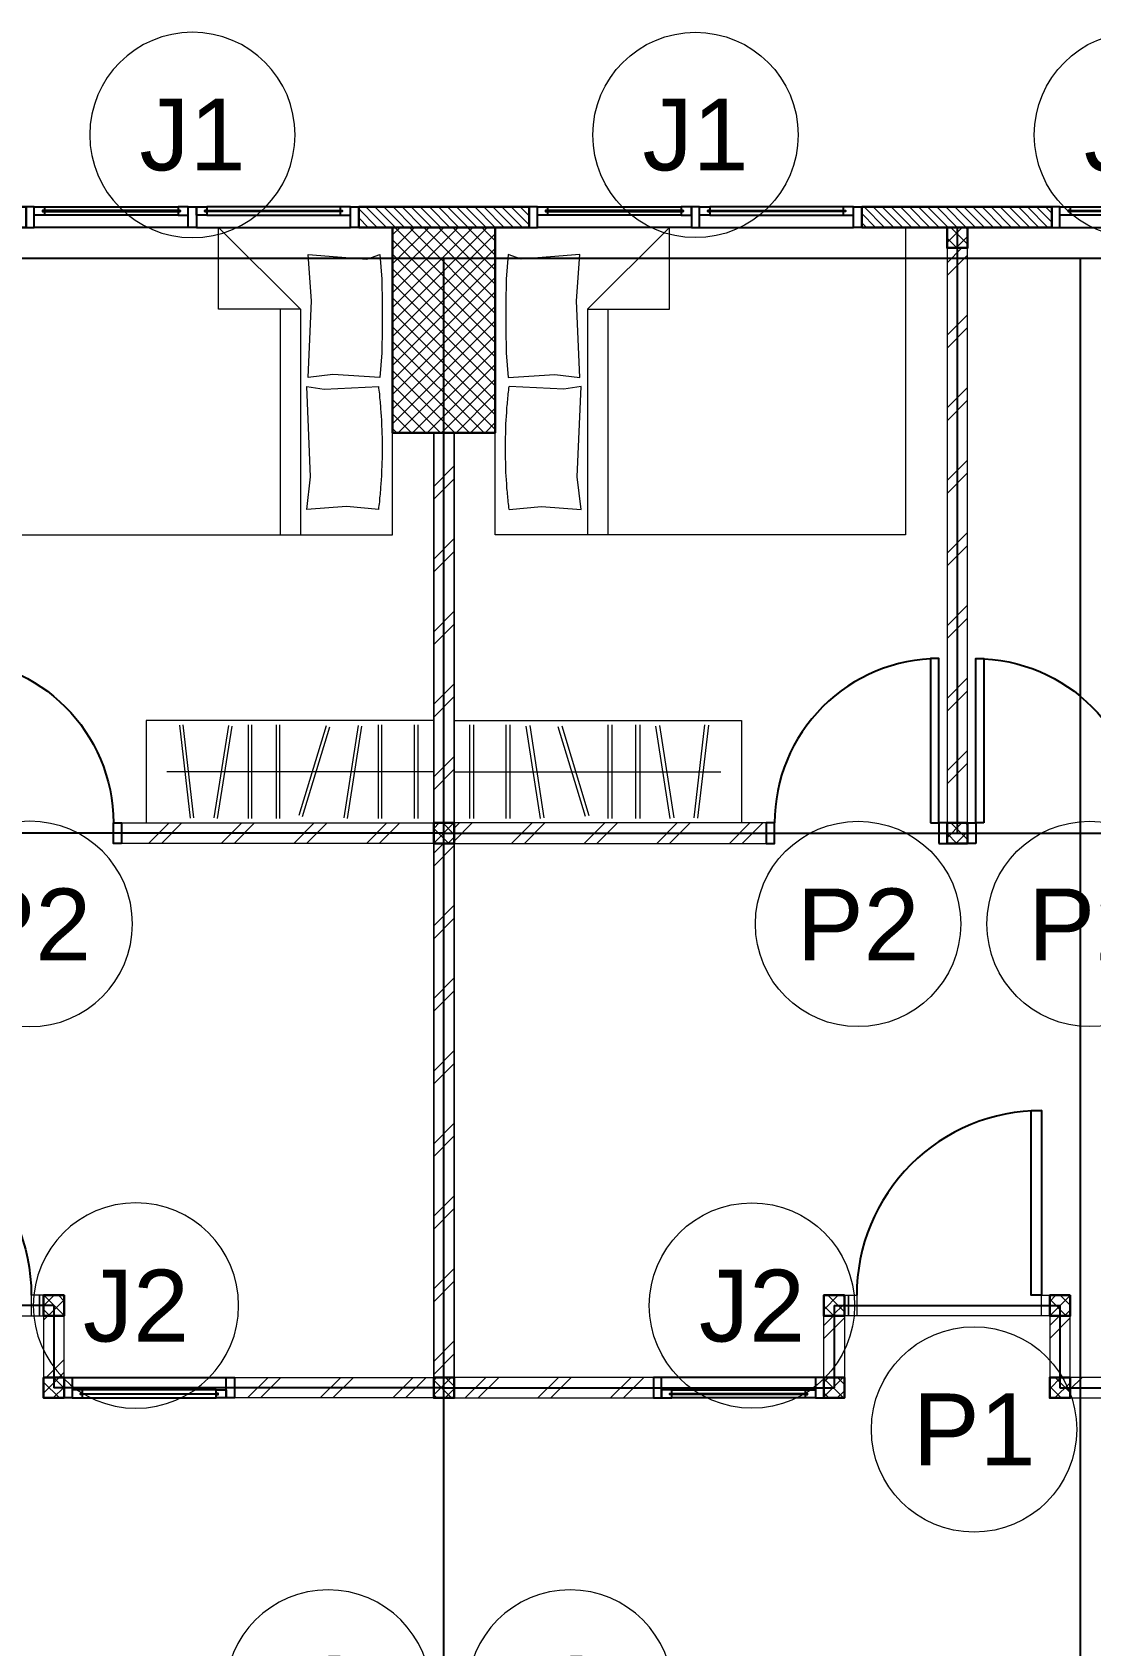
# Model space of a CAD drawing. Header units: millimetres. Extents: x -108 to 357, y -17 to 192.
# Drawn here: x 137.77 to 142.92, y 6.84 to 14.7 of the extents above; entities that cross this region are included whole.
import ezdxf
from ezdxf.enums import TextEntityAlignment as Align

# ---------------------------------------------------------------- set-up
doc = ezdxf.new("R2010")
doc.units = ezdxf.units.MM
for name, color, linetype, lineweight in [('ars', 11, 'Continuous', 0), ('KACA', 151, 'Continuous', 5), ('KOL', 1, 'Continuous', 30), ('KOLOM', 4, 'Continuous', 9), ('lan', 7, 'Continuous', 15), ('NOT', 7, 'Continuous', 20), ('tem', 5, 'Continuous', 20)]:
    doc.layers.add(name, color=color, linetype=linetype, lineweight=lineweight)
doc.layers.add('as', color=1, linetype='Continuous', plot=False)
doc.layers.add('Kusen', color=30, linetype='Continuous')
doc.styles.add('S', font='simplex', dxfattribs={"width": 0.75})
doc.styles.get("Standard").update_dxf_attribs({"font": 'arial.ttf'})
pattern_1 = [(45, (0.09994, 0.1431), (-0.1767767, 0.1767767), []), (45, (0.16244, 0.1431), (-0.1767767, 0.1767767), [])]
pattern_2 = [(45, (5.69994, -6.2569), (-0.1767767, 0.1767767), []), (45, (5.76244, -6.2569), (-0.1767767, 0.1767767), [])]

# ---------------------------------------------------------------- blocks, each defined once
blk = doc.blocks.new('T. J1')
at = {"layer": 'Kusen'}
for p, q in [((-0.7188, 0.1), (-0.0688, 0.1)), ((0.7212, 0.1), (0.0712, 0.1)), ((-0.0188, 0), (-0.7688, 0)), ((-0.0688, 0.06), (-0.7188, 0.06)), ((0.0212, 0), (0.7712, 0)), ((0.0712, 0.06), (0.7212, 0.06))]:
    blk.add_line(p, q, dxfattribs=at)
for points in [[(-0.8088, 0), (-0.7688, 0), (-0.7688, 0.1), (-0.8088, 0.1)], [(-0.0188, 0), (0.0212, 0), (0.0212, 0.1), (-0.0188, 0.1)], [(0.8112, 0), (0.7712, 0), (0.7712, 0.1), (0.8112, 0.1)]]:
    blk.add_lwpolyline(points, close=True, dxfattribs=at)
for points in [[(-0.7188, 0.0775), (-0.7188, 0.06), (-0.7688, 0.06), (-0.7688, 0.1), (-0.7188, 0.1), (-0.7188, 0.0825), (-0.7288, 0.0825), (-0.7288, 0.0775), (-0.7188, 0.0775)], [(-0.0688, 0.0775), (-0.0688, 0.06), (-0.0188, 0.06), (-0.0188, 0.1), (-0.0688, 0.1), (-0.0688, 0.0825), (-0.0588, 0.0825), (-0.0588, 0.0775), (-0.0688, 0.0775)], [(0.0712, 0.0775), (0.0712, 0.06), (0.0212, 0.06), (0.0212, 0.1), (0.0712, 0.1), (0.0712, 0.0825), (0.0612, 0.0825), (0.0612, 0.0775), (0.0712, 0.0775)], [(0.7212, 0.0775), (0.7212, 0.06), (0.7712, 0.06), (0.7712, 0.1), (0.7212, 0.1), (0.7212, 0.0825), (0.7312, 0.0825), (0.7312, 0.0775), (0.7212, 0.0775)]]:
    blk.add_lwpolyline(points, dxfattribs=at)
at = {"layer": 'Kusen', "color": 141}
for points in [[(-0.7288, 0.0775), (-0.0588, 0.0775), (-0.0588, 0.0825), (-0.7288, 0.0825)], [(0.7312, 0.0775), (0.0612, 0.0775), (0.0612, 0.0825), (0.7312, 0.0825)]]:
    blk.add_lwpolyline(points, close=True, dxfattribs=at)
blk = doc.blocks.new('T. J2')
at = {"layer": 'KACA', "color": 141}
blk.add_lwpolyline([(-0.3792, 0.0775), (0.2908, 0.0775), (0.2908, 0.0825), (-0.3792, 0.0825)], close=True, dxfattribs=at)
at = {"layer": 'Kusen'}
for p, q in [((-0.3692, 0.1), (0.2808, 0.1)), ((-0.4192, 0), (0.3308, 0)), ((0.2808, 0.06), (-0.3692, 0.06))]:
    blk.add_line(p, q, dxfattribs=at)
for points in [[(-0.4592, 0), (-0.4192, 0), (-0.4192, 0.1), (-0.4592, 0.1)], [(0.3308, 0), (0.3708, 0), (0.3708, 0.1), (0.3308, 0.1)]]:
    blk.add_lwpolyline(points, close=True, dxfattribs=at)
for points in [[(-0.3692, 0.0775), (-0.3692, 0.06), (-0.4192, 0.06), (-0.4192, 0.1), (-0.3692, 0.1), (-0.3692, 0.0825), (-0.3792, 0.0825), (-0.3792, 0.0775), (-0.3692, 0.0775)], [(0.2808, 0.0775), (0.2808, 0.06), (0.3308, 0.06), (0.3308, 0.1), (0.2808, 0.1), (0.2808, 0.0825), (0.2908, 0.0825), (0.2908, 0.0775), (0.2808, 0.0775)]]:
    blk.add_lwpolyline(points, dxfattribs=at)
blk = doc.blocks.new('P.80')
at = {"layer": 'Kusen'}
for points in [[(-69.8094, -74.8368), (-69.7694, -74.8368), (-69.7694, -74.0368), (-69.8094, -74.0368)], [(-70.6094, -74.9368), (-70.5694, -74.9368), (-70.5694, -74.8368), (-70.6094, -74.8368)], [(-69.7694, -74.9368), (-69.7294, -74.9368), (-69.7294, -74.8368), (-69.7694, -74.8368)]]:
    blk.add_lwpolyline(points, close=True, dxfattribs=at)
blk.add_arc((-69.7694, -74.8368), 0.8, 90, 180, dxfattribs=at)
blk = doc.blocks.new('K 10.10')
at = {"layer": 'ars'}
h = blk.add_hatch(dxfattribs=at)
h.set_pattern_fill('_USER', color=256, scale=0.05, angle=45, double=1, pattern_type=0)
h.set_pattern_definition([(45, (0, 0), (-0.035355339, 0.035355339), []), (135, (0, 0), (-0.035355339, -0.035355339), [])])
h.paths.add_polyline_path([(1560.5383, 1380.4069), (1560.6383, 1380.4069), (1560.6383, 1380.5069), (1560.5383, 1380.5069)])
at = {"layer": 'KOL'}
blk.add_lwpolyline([(1560.5383, 1380.4069), (1560.6383, 1380.4069), (1560.6383, 1380.5069), (1560.5383, 1380.5069)], close=True, dxfattribs=at)
blk = doc.blocks.new('P-90')
at = {"layer": 'Kusen'}
blk.add_lwpolyline([(374.6908, -21.5979), (374.7408, -21.5979), (374.7408, -22.4979), (374.6908, -22.4979)], close=True, dxfattribs=at)
at = {"layer": 'Kusen', "lineweight": 9}
for points in [[(373.8008, -22.4979), (373.8408, -22.4979), (373.8408, -22.5979), (373.8008, -22.5979)], [(374.7408, -22.4979), (374.7808, -22.4979), (374.7808, -22.5979), (374.7408, -22.5979)]]:
    blk.add_lwpolyline(points, close=True, dxfattribs=at)
at = {"layer": 'Kusen'}
blk.add_arc((374.7408, -22.4979), 0.9, 90, 180, dxfattribs=at)
blk = doc.blocks.new('BED1')
at = {"color": 0, "linetype": 'Continuous'}
for points in [[(1.9976, 0), (1.9976, 1.4976), (0, 1.4976), (0, 0), (1.9976, 0)], [(1.5484, 1.0993), (1.1489, 1.0993), (1.1489, 1.4976), (1.5484, 1.0993)], [(1.9346, 1.3656), (1.9443, 1.2458), (1.9467, 1.1259), (1.9467, 1.0061), (1.9443, 0.8862), (1.9346, 0.7663), (1.707, 0.7809), (1.586, 0.7663), (1.6017, 1.1404), (1.586, 1.3656), (1.8717, 1.3426), (1.9346, 1.3656)], [(1.4492, 1.0993), (1.4492, 0)], [(1.5484, 1.0993), (1.5484, 0)], [(1.9298, 0.1235), (1.7724, 0.138), (1.5799, 0.1235), (1.5981, 0.2833), (1.5799, 0.7228), (1.6634, 0.7094), (1.9298, 0.7228)], [(1.9298, 0.1235), (1.931, 0.1332), (1.9322, 0.1429), (1.9334, 0.1513), (1.9346, 0.161), (1.9346, 0.1707), (1.9358, 0.1804), (1.937, 0.1889), (1.9383, 0.1985), (1.9383, 0.2082), (1.9395, 0.2179), (1.9407, 0.2264), (1.9407, 0.2361), (1.9419, 0.2458), (1.9419, 0.2542), (1.9431, 0.2639), (1.9431, 0.2736), (1.9443, 0.2833), (1.9443, 0.2918), (1.9455, 0.3015), (1.9455, 0.3111), (1.9455, 0.3208), (1.9467, 0.3293), (1.9467, 0.339), (1.9467, 0.3487), (1.9467, 0.3584), (1.9479, 0.3668), (1.9479, 0.3765), (1.9479, 0.3862), (1.9479, 0.3959), (1.9479, 0.4044), (1.9479, 0.414), (1.9479, 0.4237), (1.9479, 0.4334), (1.9479, 0.4419), (1.9479, 0.4516), (1.9479, 0.4613), (1.9479, 0.4709), (1.9479, 0.4794), (1.9467, 0.4891), (1.9467, 0.4988), (1.9467, 0.5085), (1.9467, 0.5169), (1.9455, 0.5266), (1.9455, 0.5363), (1.9455, 0.546), (1.9443, 0.5545), (1.9443, 0.5642), (1.9431, 0.5738), (1.9431, 0.5835), (1.9419, 0.592), (1.9419, 0.6017), (1.9407, 0.6114), (1.9407, 0.6199), (1.9395, 0.6295), (1.9383, 0.6392), (1.9383, 0.6489), (1.937, 0.6574), (1.9358, 0.6671), (1.9346, 0.6768), (1.9346, 0.6864), (1.9334, 0.6949), (1.9322, 0.7046), (1.931, 0.7143), (1.9298, 0.7228)]]:
    blk.add_lwpolyline(points, dxfattribs=at)
blk = doc.blocks.new('LEMARI1')
for points in [[(0.6998, 0.4988), (-0.6998, 0.4988)], [(-0.6998, 0), (0.6998, 0), (0.6998, 0.4988), (-0.6998, 0.4988), (-0.6998, 0)], [(-0.5387, 0.4758), (-0.4855, 0.023)], [(-0.4685, 0.0254), (-0.5206, 0.477)], [(-0.3002, 0.4746), (-0.3705, 0.0242)], [(-0.2034, 0.477), (-0.2034, 0.0218)], [(-0.1852, 0.0218), (-0.1852, 0.477)], [(-0.0678, 0.477), (-0.0678, 0.0218)], [(-0.0496, 0.0218), (-0.0496, 0.477)], [(0.1755, 0.4722), (0.0436, 0.0363)], [(0.3317, 0.4746), (0.2627, 0.0242)], [(0.4286, 0.477), (0.4286, 0.0218)], [(0.4467, 0.0218), (0.4467, 0.477)], [(0.6053, 0.477), (0.6053, 0.0218)], [(0.6235, 0.0218), (0.6235, 0.477)], [(-0.3523, 0.0218), (-0.2821, 0.4709)], [(0.0605, 0.0315), (0.1937, 0.4673)], [(0.2797, 0.0218), (0.3499, 0.4709)], [(0.6998, 0.2494), (-0.5993, 0.2494)]]:
    blk.add_lwpolyline(points)
blk = doc.blocks.new('typikal-1a')
at = {"layer": 'as'}
for p, q in [((0, 5.5), (1.9, 5.5)), ((1.9, 5.1), (1.9, 5.5)), ((3, 5.1), (3, 5.5)), ((3, 5.5), (6.2, 5.5)), ((1.9, 5.1), (3, 5.1)), ((0, 2.8), (6.2, 2.8)), ((2.5, -0.15), (2.5, 2.8))]:
    blk.add_line(p, q, dxfattribs=at)
at = {"layer": 'KOL'}
blk.add_lwpolyline([(2.035, -0.15), (2.96, -0.15), (2.96, -0.25), (2.035, -0.25)], close=True, dxfattribs=at)
at = {"layer": 'lan'}
blk.add_line((2.91, 5.15), (2.01, 5.15), dxfattribs=at)
at = {"layer": 'tem'}
for points in [[(1.02, 5.45), (0.05, 5.45), (0.05, 5.55), (1.02, 5.55)], [(3.05, 5.55), (4.35, 5.55), (4.35, 5.45), (3.05, 5.45)], [(0.05, 2.85), (-0.05, 2.85), (-0.05, 5.45), (0.05, 5.45)], [(1.95, 5.45), (1.85, 5.45), (1.85, 5.15), (1.95, 5.15)], [(2.95, 5.45), (3.05, 5.45), (3.05, 5.15), (2.95, 5.15)], [(1.97, 5.15), (1.95, 5.15), (1.95, 5.05), (1.97, 5.05)], [(1.57, 2.75), (0.05, 2.75), (0.05, 2.85), (1.57, 2.85)], [(0.05, 2.75), (-0.05, 2.75), (-0.05, 0.85), (0.05, 0.85)], [(2.45, 2.75), (2.55, 2.75), (2.55, -0.05), (2.45, -0.05)]]:
    blk.add_lwpolyline(points, close=True, dxfattribs=at)
at = {"layer": 'ars', "rotation": 180}
for name, p in [('LEMARI1', (0.7498, 2.75)), ('BED1', (2.2476, 1.3476))]:
    blk.add_blockref(name, p, dxfattribs=at)
at = {"layer": 'KOLOM', "extrusion": (0, 0, -1), "zscale": -1}
for p in [(-1560.5883, -1374.9569), (-1562.4883, -1374.9569), (-1563.5883, -1374.9569), (-1562.4883, -1375.3569), (-1563.5883, -1375.3569), (-1560.5883, -1377.6569), (-1563.0883, -1377.6569), (-1563.0883, -1380.5569)]:
    blk.add_blockref('K 10.10', p, dxfattribs=at)
at = {"layer": 'Kusen', "xscale": -1}
blk.add_blockref('T. J2', (1.3908, 5.45), dxfattribs=at)
at = {"layer": 'Kusen', "xscale": -1, "rotation": 180}
for name, p in [('P-90', (-371.8308, -17.4479)), ('P.80', (72.1794, -72.0868)), ('T. J1', (1.2238, -0.15)), ('T. J2', (3.4192, -0.15))]:
    blk.add_blockref(name, p, dxfattribs=at)
at = {"layer": 'Kusen', "rotation": 180}
blk.add_blockref('P.80', (-67.1794, -72.0868), dxfattribs=at)
blk = doc.blocks.new('k2')
at = {"layer": 'ars'}
h = blk.add_hatch(dxfattribs=at)
h.set_pattern_fill('_USER', color=256, scale=0.05, angle=45, double=1, pattern_type=0)
h.set_pattern_definition([(45, (0, -5), (-0.03535534, 0.03535534), []), (135, (0, -5), (-0.03535534, -0.03535534), [])])
h.paths.add_polyline_path([(-0.25, -0.5), (0.25, -0.5), (0.25, 0.5), (-0.25, 0.5)])
at = {"layer": 'KOL'}
blk.add_lwpolyline([(-0.25, -0.5), (0.25, -0.5), (0.25, 0.5), (-0.25, 0.5)], close=True, dxfattribs=at)
blk = doc.blocks.new('A-2')
at = {"layer": 'ars'}
h = blk.add_hatch(dxfattribs=at)
h.set_pattern_fill('ANSI31', color=256, scale=0.25, angle=180, style=0)
h.set_pattern_definition([(135, (-507.79658, -325.731844), (0.0220970869, 0.0220970869), [])])
h.paths.add_polyline_path([(-18.6478, 14.3677), (-17.8178, 14.3677), (-17.8178, 14.4677), (-18.6478, 14.4677)])
h = blk.add_hatch(dxfattribs=at)
h.set_pattern_fill('ANSI31', color=256, scale=0.25, angle=180, style=0)
h.set_pattern_definition([(135, (-503.91158, -325.731844), (0.0220970869, 0.0220970869), [])])
h.paths.add_polyline_path([(-16.1978, 14.3677), (-15.2728, 14.3677), (-15.2728, 14.4677), (-16.1978, 14.4677)])
h = blk.add_hatch(dxfattribs=at)
h.set_pattern_fill('TEMBOK', color=256, scale=0.25)
h.set_pattern_definition(pattern_1)
h.paths.add_polyline_path([(-15.6828, 11.4677), (-15.7828, 11.4677), (-15.7828, 14.2677), (-15.6828, 14.2677)])
h = blk.add_hatch(dxfattribs=at)
h.set_pattern_fill('TEMBOK', color=256, scale=0.25)
h.set_pattern_definition([(45, (3.79994, -0.7569), (-0.1767767, 0.1767767), []), (45, (3.86244, -0.7569), (-0.1767767, 0.1767767), [])])
h.paths.add_polyline_path([(-18.2828, 11.4677), (-18.1828, 11.4677), (-18.1828, 13.3677), (-18.2828, 13.3677)])
h = blk.add_hatch(dxfattribs=at)
h.set_pattern_fill('TEMBOK', color=256, scale=0.25)
h.set_pattern_definition(pattern_1)
h.paths.add_polyline_path([(-18.2828, 11.3677), (-19.7876, 11.3677), (-19.8028, 11.4677), (-18.2828, 11.4677)])
h = blk.add_hatch(dxfattribs=at)
h.set_pattern_fill('TEMBOK', color=256, scale=0.25)
h.set_pattern_definition(pattern_1)
h.paths.add_polyline_path([(-18.1828, 11.3677), (-16.6781, 11.3677), (-16.6628, 11.4677), (-18.1828, 11.4677)])
h = blk.add_hatch(dxfattribs=at)
h.set_pattern_fill('TEMBOK', color=256, scale=0.25)
h.set_pattern_definition([(45, (3.79994, -3.9569), (-0.1767767, 0.1767767), []), (45, (3.86244, -3.9569), (-0.1767767, 0.1767767), [])])
h.paths.add_polyline_path([(-18.2828, 8.7677), (-18.1828, 8.7677), (-18.1828, 11.3677), (-18.2828, 11.3677)])
h = blk.add_hatch(dxfattribs=at)
h.set_pattern_fill('TEMBOK', color=256, scale=0.25)
h.set_pattern_definition(pattern_2)
h.paths.add_polyline_path([(-20.1828, 8.7677), (-20.0828, 8.7677), (-20.0828, 9.0677), (-20.1828, 9.0677)])
h = blk.add_hatch(dxfattribs=at)
h.set_pattern_fill('TEMBOK', color=256, scale=0.25)
h.set_pattern_definition(pattern_2)
h.paths.add_polyline_path([(-16.2828, 8.7677), (-16.3828, 8.7677), (-16.3828, 9.0677), (-16.2828, 9.0677)])
h = blk.add_hatch(dxfattribs=at)
h.set_pattern_fill('TEMBOK', color=256, scale=0.25)
h.set_pattern_definition([(45, (6.79994, -6.2569), (-0.1767767, 0.1767767), []), (45, (6.86244, -6.2569), (-0.1767767, 0.1767767), [])])
h.paths.add_polyline_path([(-15.1828, 8.7677), (-15.2828, 8.7677), (-15.2828, 9.0677), (-15.1828, 9.0677)])
h = blk.add_hatch(dxfattribs=at)
h.set_pattern_fill('TEMBOK', color=256, scale=0.25)
h.set_pattern_definition(pattern_1)
h.paths.add_polyline_path([(-18.2828, 8.6677), (-19.2528, 8.6677), (-19.2528, 8.7677), (-18.2828, 8.7677)])
h = blk.add_hatch(dxfattribs=at)
h.set_pattern_fill('TEMBOK', color=256, scale=0.25)
h.set_pattern_definition(pattern_1)
h.paths.add_polyline_path([(-18.1828, 8.6677), (-17.2128, 8.6677), (-17.2128, 8.7677), (-18.1828, 8.7677)])
h = blk.add_hatch(dxfattribs=at)
h.set_pattern_fill('TEMBOK', color=256, scale=0.25)
h.set_pattern_definition([(45, (9.07994, -2.5569), (-0.1767767, 0.1767767), []), (45, (9.14244, -2.5569), (-0.1767767, 0.1767767), [])])
h.paths.add_polyline_path([(-15.1828, 8.6677), (-13.8828, 8.6677), (-13.8828, 8.7677), (-15.1828, 8.7677)])
at = {"layer": 'as'}
for p, q in [((-36.8328, 14.2177), (37.5672, 14.2177)), ((-18.2328, 1.1177), (-18.2328, 14.2177)), ((-15.1328, 1.1177), (-15.1328, 14.2177))]:
    blk.add_line(p, q, dxfattribs=at)
at = {"layer": 'KOL'}
blk.add_lwpolyline([(-18.6478, 14.3677), (-17.8178, 14.3677), (-17.8178, 14.4677), (-18.6478, 14.4677)], close=True, dxfattribs=at)
at = {"layer": 'KOL', "rotation": 180}
blk.add_blockref('k2', (-18.2328, 13.8677), dxfattribs=at)
at = {"layer": 'lan', "rotation": 180}
blk.add_blockref('typikal-1a', (-18.2328, 14.2177), dxfattribs=at)
at = {"layer": 'lan', "xscale": -1, "rotation": 180}
blk.add_blockref('typikal-1a', (-18.2328, 14.2177), dxfattribs=at)
blk = doc.blocks.new('NAV')
blk.add_circle((0, -0.4), 0.4)
at = {"style": 'S', "width": 0.75, "flags": 4}
blk.add_attdef('AV', text='', height=0.3, dxfattribs=at).set_placement((0, -0.4), align=Align.MIDDLE)

msp = doc.modelspace()

# ---------------------------------------------------------------- block references
msp.add_blockref('A-2', (158.00671, -0.62199))
at = {"layer": 'NOT'}
ref = msp.add_blockref('NAV', (138.54887, 13.69575), dxfattribs=dict(at, xscale=-1.25, yscale=1.25, zscale=1.25, rotation=180.0000000000217))
ref.add_attrib('AV', 'J1', dxfattribs={"layer": '0', "height": 0.35, "flags": 4}).set_placement((138.54887, 14.19575), align=Align.MIDDLE)
ref = msp.add_blockref('NAV', (140.99886, 13.69575), dxfattribs=dict(at, xscale=1.25, yscale=1.25, zscale=1.25, rotation=180))
ref.add_attrib('AV', 'J1', dxfattribs={"layer": '0', "height": 0.35, "flags": 4}).set_placement((140.99886, 14.19575), align=Align.MIDDLE)
ref = msp.add_blockref('NAV', (143.14886, 13.69575), dxfattribs=dict(at, xscale=1.25, yscale=1.25, zscale=1.25, rotation=180))
ref.add_attrib('AV', 'J2', dxfattribs={"layer": '0', "height": 0.35, "flags": 4}).set_placement((143.14886, 14.19575), align=Align.MIDDLE)
ref = msp.add_blockref('NAV', (137.75694, 9.85402), dxfattribs=dict(at, xscale=-1.25, yscale=1.25, zscale=1.25, rotation=180.0000000000217))
ref.add_attrib('AV', 'P2', dxfattribs={"layer": '0', "height": 0.35, "flags": 4}).set_placement((137.75694, 10.35402), align=Align.MIDDLE)
ref = msp.add_blockref('NAV', (141.79079, 9.85402), dxfattribs=dict(at, xscale=1.25, yscale=1.25, zscale=1.25, rotation=180))
ref.add_attrib('AV', 'P2', dxfattribs={"layer": '0', "height": 0.35, "flags": 4}).set_placement((141.79079, 10.35402), align=Align.MIDDLE)
ref = msp.add_blockref('NAV', (142.91825, 9.85402), dxfattribs=dict(at, xscale=1.25, yscale=1.25, zscale=1.25, rotation=180))
ref.add_attrib('AV', 'P2', dxfattribs={"layer": '0', "height": 0.35, "flags": 4}).set_placement((142.91825, 10.35402), align=Align.MIDDLE)
ref = msp.add_blockref('NAV', (138.27387, 7.99575), dxfattribs=dict(at, xscale=-1.25, yscale=1.25, zscale=1.25, rotation=180.0000000000217))
ref.add_attrib('AV', 'J2', dxfattribs={"layer": '0', "height": 0.35, "flags": 4}).set_placement((138.27387, 8.49575), align=Align.MIDDLE)
ref = msp.add_blockref('NAV', (141.27386, 7.99575), dxfattribs=dict(at, xscale=1.25, yscale=1.25, zscale=1.25, rotation=180))
ref.add_attrib('AV', 'J2', dxfattribs={"layer": '0', "height": 0.35, "flags": 4}).set_placement((141.27386, 8.49575), align=Align.MIDDLE)
ref = msp.add_blockref('NAV', (142.35549, 7.3926), dxfattribs=dict(at, xscale=1.25, yscale=1.25, zscale=1.25, rotation=180))
ref.add_attrib('AV', 'P1', dxfattribs={"layer": '0', "height": 0.35, "flags": 4}).set_placement((142.35549, 7.8926), align=Align.MIDDLE)
ref = msp.add_blockref('NAV', (139.20959, 7.11159), dxfattribs=dict(at, xscale=-1.25, yscale=1.25, zscale=1.25, rotation=2.174260771425907e-11))
ref.add_attrib('AV', 'PS1', dxfattribs={"layer": '0', "height": 0.35, "flags": 4}).set_placement((139.20959, 6.61159), align=Align.MIDDLE)
ref = msp.add_blockref('NAV', (140.3885, 7.11159), dxfattribs=dict(at, xscale=-1.25, yscale=1.25, zscale=1.25, rotation=2.174260771425907e-11))
ref.add_attrib('AV', 'PS1', dxfattribs={"layer": '0', "height": 0.35, "flags": 4}).set_placement((140.3885, 6.61159), align=Align.MIDDLE)

doc.saveas('drawing.dxf')
